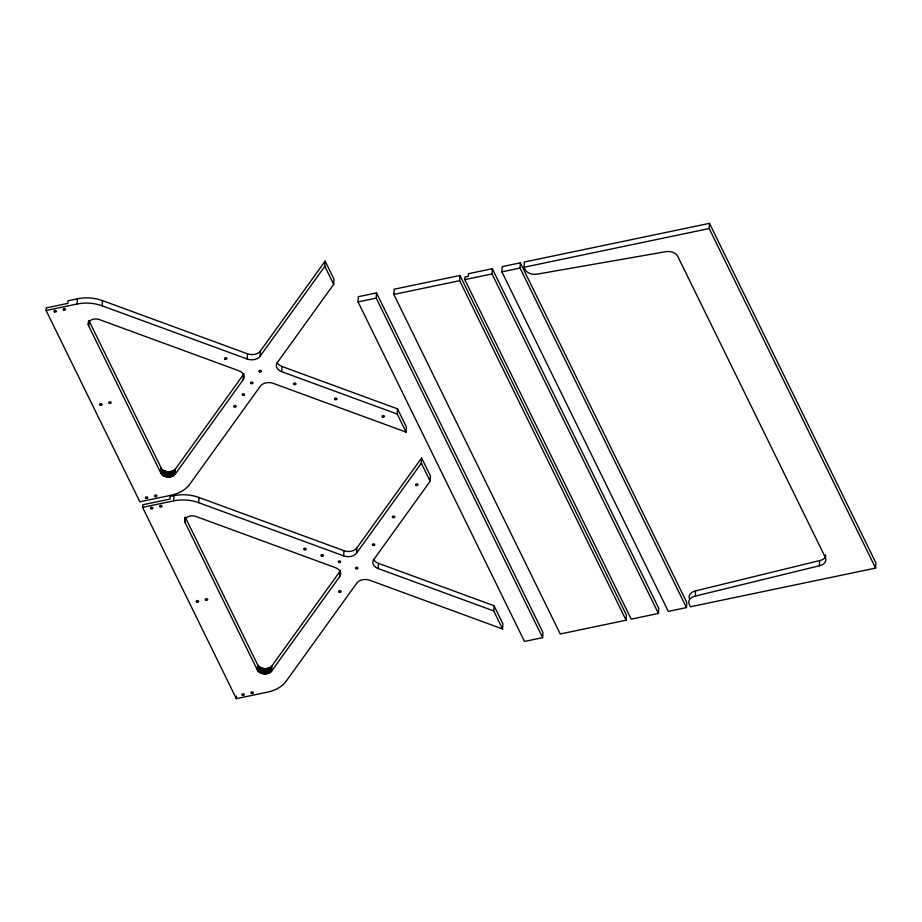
<?xml version="1.0" encoding="UTF-8"?>
<svg xmlns="http://www.w3.org/2000/svg" width="922" height="922" viewBox="0 0 922 922"><rect width="100%" height="100%" fill="white"/><g stroke="black" fill="none" stroke-linecap="round" stroke-linejoin="round"><path stroke-width="1.38" d="M46.1 310.495L46.25 307.89L67.813 303.384L67.963 300.791L77.402 298.82A32.823 22.67 3.2 0 1 102.457 300.607L247.465 353.806A9.612 6.638 3.2 0 0 260.315 351.132L325.12 261.122L333.96 279.147L333.672 284.356L277.28 362.669A9.612 6.638 3.2 0 0 281.706 371.681L397.244 414.07L406.083 432.107L273.281 383.379A9.612 6.638 3.2 0 0 260.43 386.064L189.667 484.35A32.823 22.67 3.2 0 1 170.87 495.31L139.856 501.787L46.1 310.495L77.114 304.018A32.823 22.67 3.2 0 1 102.158 305.816L247.177 359.015A9.612 6.638 3.2 0 0 260.016 356.33L324.832 266.32L325.12 261.122M77.114 304.018L77.402 298.82M243.938 373.744A9.612 6.638 3.2 0 1 243.466 374.528L243.166 379.737L175.053 474.346C171.423 478.253 163.943 477.78 160.958 473.343L88.57 325.662L88.5 320.695M88.397 325.143L88.616 321.236M88.57 325.662L88.789 321.766M102.158 305.816L102.457 300.607M142.587 507.365L142.737 504.772L169.982 499.079L170.132 496.474L173.889 495.69A32.823 22.67 3.2 0 1 198.945 497.477L343.952 550.688A9.612 6.638 3.2 0 0 356.802 548.002L421.608 457.992L430.447 476.017L430.159 481.226L373.779 559.539A9.612 6.638 3.2 0 0 378.193 568.551L493.731 610.94L502.571 628.977L369.768 580.261A9.612 6.638 3.2 0 0 356.929 582.935L286.166 681.22A32.823 22.67 3.2 0 1 267.357 692.18L236.343 698.657L142.587 507.365L173.601 500.888A32.823 22.67 3.2 0 1 198.656 502.686L343.664 555.885A9.612 6.638 3.2 0 0 356.514 553.2L421.319 463.19L421.608 457.992M160.958 473.343L161.246 468.134L88.869 320.464M161.269 473.839L161.246 468.134M161.661 474.3L161.557 468.63M162.099 474.749L161.949 469.102M162.606 475.164L162.399 469.54M163.171 475.545L162.906 469.955M163.782 475.879L164.07 470.681L163.459 470.335M164.439 476.178L164.727 470.981L164.07 470.681M165.13 476.432L165.418 471.234L164.727 470.981M165.845 476.639L166.133 471.43L165.418 471.234M166.582 476.801L166.882 471.591L166.133 471.43M167.343 476.905L167.631 471.695L166.882 471.591M168.115 476.962L168.403 471.753L172.103 471.257L175.341 469.148L243.466 374.528M168.876 476.962L169.164 471.753M169.636 476.916L169.925 471.707M170.017 476.87L170.305 471.661M170.754 476.743L171.043 471.534M171.112 476.662L171.4 471.453M171.803 476.455L172.103 471.257M172.472 476.201L172.76 471.004M173.094 475.913L173.382 470.704M173.67 475.579L173.958 470.37M173.935 475.395L174.223 470.185M174.419 475.003L174.719 469.794M174.65 474.795L174.938 469.586M173.601 500.888L173.889 495.69M175.053 474.346L175.341 469.148M340.61 570.199A9.612 6.638 3.2 0 1 339.953 571.398L339.665 576.607L271.541 671.216C267.922 675.111 260.43 674.662 257.445 670.213L185.068 522.532L185.057 517.3M184.884 522.013L185.103 518.106M185.068 522.532L185.357 517.334L257.734 665.004C260.73 669.464 268.21 669.914 271.829 666.018L339.953 571.398M198.656 502.686L198.945 497.477M247.177 359.015L247.465 353.806M236.343 698.657L236.493 696.064M260.016 356.33L260.315 351.132M257.445 670.213L257.734 665.004M257.768 670.709L258.056 665.5M258.148 671.17L258.437 665.972M258.367 671.4L258.656 666.203M258.84 671.827L259.128 666.629M259.382 672.23L259.67 667.021M259.969 672.587L260.258 667.378M260.592 672.91L260.891 667.701M261.272 673.187L261.56 667.977M261.975 673.417L262.263 668.208M262.701 673.59L263 668.392M263.45 673.728L263.75 668.519M264.222 673.809L264.51 668.6M281.706 371.681L281.994 366.483A9.612 6.638 3.2 0 1 277.119 362.53M264.983 673.832L265.282 668.634M265.755 673.809L266.043 668.611M266.504 673.74L266.792 668.531M267.242 673.613L267.53 668.404M267.956 673.429L268.244 668.231M268.302 673.325L268.59 668.127M268.959 673.083L269.247 667.874M269.581 672.783L269.869 667.586M270.158 672.449L270.446 667.24M270.676 672.069L270.964 666.871M271.137 671.665L271.437 666.456M271.541 671.216L271.829 666.018M343.664 555.885L343.952 550.688M358.059 301.909L358.347 296.7L376.51 292.908L542.931 632.446L542.643 637.655L524.48 641.447L358.059 301.909L376.222 298.117L376.51 292.908M356.514 553.2L356.802 548.002M378.193 568.551L378.481 563.354A9.612 6.638 3.2 0 1 373.617 559.4M393.821 294.441L394.109 289.231L459.963 275.471L626.384 615.02L626.084 620.218L560.242 633.979L393.821 294.441L459.675 280.68L459.963 275.471M397.244 414.07L397.532 408.872L281.994 366.483M406.083 432.107L406.372 426.898L397.532 408.872M464.78 279.608L464.918 277.003L468.33 276.3L468.48 273.696L492.313 268.717L658.734 608.255L658.446 613.464L631.201 619.158L464.78 279.608L492.025 273.915L492.313 268.717M501.891 271.852L502.19 266.654L520.354 262.851L686.775 602.4L686.475 607.598L668.312 611.401L501.891 271.852L520.066 268.06L520.354 262.851M493.731 610.94L494.031 605.742L378.481 563.354M502.571 628.977L502.87 623.779L494.031 605.742M695.246 596.108L819.404 565.774A9.612 6.638 3.2 0 0 825.363 557.499L677.693 256.212A9.612 6.638 3.2 0 0 665.488 251.729L537.422 274.099A9.612 6.638 3.2 0 1 525.217 269.616L524.042 267.23L524.341 262.021L709.479 223.343L875.9 562.881L875.612 568.09L690.463 606.768L689.287 604.383A9.612 6.638 3.2 0 1 695.246 596.108L695.545 590.898L819.693 560.564A9.612 6.638 3.2 0 0 825.674 556.565M875.612 568.09L709.191 228.541L709.479 223.343M819.404 565.774L819.693 560.564M825.363 557.499L825.513 554.894M524.042 267.23L709.191 228.541M167.631 471.695L168.403 471.753M520.066 268.06L686.475 607.598M492.025 273.915L658.446 613.464M459.675 280.68L626.084 620.218M376.222 298.117L542.643 637.655M324.832 266.32L333.672 284.356M421.319 463.19L430.159 481.226M88.293 324.613C88.212 319.404 95.173 318.032 99.15 319.496L238.752 370.713A9.612 6.638 3.2 0 1 243.166 379.737M184.78 521.483C184.723 516.274 191.649 514.902 195.648 516.366L335.239 567.583A9.612 6.638 3.2 0 1 339.665 576.607M689.195 598.113A9.612 6.638 3.2 0 1 695.545 590.898M242.336 695.211A1.199 0.83 3.2 0 0 244.307 694.808A1.199 0.83 3.2 0 0 242.728 693.817A1.199 0.83 3.2 0 0 242.336 695.211M251.372 693.286A1.199 0.83 3.2 0 0 253.377 692.941A1.199 0.83 3.2 0 0 251.867 691.903A1.199 0.83 3.2 0 0 251.372 693.286M205.71 600.061A1.199 0.83 3.2 0 0 207.68 599.646A1.199 0.83 3.2 0 0 206.113 598.655A1.199 0.83 3.2 0 0 205.71 600.061M196.628 601.962A1.199 0.83 3.2 0 0 198.599 601.547A1.199 0.83 3.2 0 0 197.031 600.556A1.199 0.83 3.2 0 0 196.628 601.962M150.92 508.702A1.199 0.83 3.2 0 0 152.891 508.287A1.199 0.83 3.2 0 0 151.323 507.307A1.199 0.83 3.2 0 0 150.92 508.702M160.002 506.8A1.199 0.83 3.2 0 0 161.972 506.397A1.199 0.83 3.2 0 0 160.405 505.406A1.199 0.83 3.2 0 0 160.002 506.8M338.662 562.339A1.199 0.83 3.2 0 0 340.633 561.924A1.199 0.83 3.2 0 0 339.065 560.945A1.199 0.83 3.2 0 0 338.662 562.339M321.398 556.012A1.199 0.83 3.2 0 0 323.368 555.597A1.199 0.83 3.2 0 0 321.801 554.606A1.199 0.83 3.2 0 0 321.398 556.012M304.133 549.673A1.199 0.83 3.2 0 0 306.104 549.258A1.199 0.83 3.2 0 0 304.537 548.267A1.199 0.83 3.2 0 0 304.133 549.673M339.089 592.085A1.199 0.83 3.2 0 0 341.048 591.659A1.199 0.83 3.2 0 0 339.469 590.679A1.199 0.83 3.2 0 0 339.089 592.085M355.927 568.678A1.199 0.83 3.2 0 0 357.897 568.263A1.199 0.83 3.2 0 0 356.33 567.272A1.199 0.83 3.2 0 0 355.927 568.678M392.784 517.484A1.199 0.83 3.2 0 0 394.754 517.069A1.199 0.83 3.2 0 0 393.187 516.078A1.199 0.83 3.2 0 0 392.784 517.484M415.96 485.306A1.199 0.83 3.2 0 0 417.92 484.891A1.199 0.83 3.2 0 0 416.352 483.9A1.199 0.83 3.2 0 0 415.96 485.306M372.776 545.271A1.199 0.83 3.2 0 0 374.747 544.856A1.199 0.83 3.2 0 0 373.18 543.876A1.199 0.83 3.2 0 0 372.776 545.271M54.433 311.832A1.199 0.83 3.2 0 0 56.403 311.417A1.199 0.83 3.2 0 0 54.824 310.426A1.199 0.83 3.2 0 0 54.433 311.832M63.56 309.965A1.199 0.83 3.2 0 0 65.485 309.481A1.199 0.83 3.2 0 0 63.86 308.547A1.199 0.83 3.2 0 0 63.56 309.965M109.222 403.191A1.199 0.83 3.2 0 0 111.182 402.776A1.199 0.83 3.2 0 0 109.614 401.785A1.199 0.83 3.2 0 0 109.222 403.191M100.141 405.092A1.199 0.83 3.2 0 0 102.1 404.677A1.199 0.83 3.2 0 0 100.533 403.686A1.199 0.83 3.2 0 0 100.141 405.092M145.849 498.341A1.199 0.83 3.2 0 0 147.808 497.926A1.199 0.83 3.2 0 0 146.241 496.946A1.199 0.83 3.2 0 0 145.849 498.341M154.931 496.439A1.199 0.83 3.2 0 0 156.89 496.036A1.199 0.83 3.2 0 0 155.322 495.045A1.199 0.83 3.2 0 0 154.931 496.439M251.015 383.506A1.199 0.83 3.2 0 0 252.985 383.091A1.199 0.83 3.2 0 0 251.406 382.1A1.199 0.83 3.2 0 0 251.015 383.506M242.59 395.204A1.199 0.83 3.2 0 0 244.56 394.8A1.199 0.83 3.2 0 0 242.982 393.809A1.199 0.83 3.2 0 0 242.59 395.204M234.165 406.913A1.199 0.83 3.2 0 0 236.136 406.498A1.199 0.83 3.2 0 0 234.557 405.507A1.199 0.83 3.2 0 0 234.165 406.913M224.899 359.131A1.199 0.83 3.2 0 0 226.87 358.727A1.199 0.83 3.2 0 0 225.314 357.736A1.199 0.83 3.2 0 0 224.899 359.131M259.439 371.808A1.199 0.83 3.2 0 0 261.41 371.393A1.199 0.83 3.2 0 0 259.831 370.402A1.199 0.83 3.2 0 0 259.439 371.808M334.974 399.514A1.199 0.83 3.2 0 0 336.933 399.099A1.199 0.83 3.2 0 0 335.366 398.108A1.199 0.83 3.2 0 0 334.974 399.514M382.446 416.928A1.199 0.83 3.2 0 0 384.416 416.525A1.199 0.83 3.2 0 0 382.849 415.534A1.199 0.83 3.2 0 0 382.446 416.928M293.968 384.474A1.199 0.83 3.2 0 0 295.939 384.059A1.199 0.83 3.2 0 0 294.36 383.068A1.199 0.83 3.2 0 0 293.968 384.474"/></g></svg>
